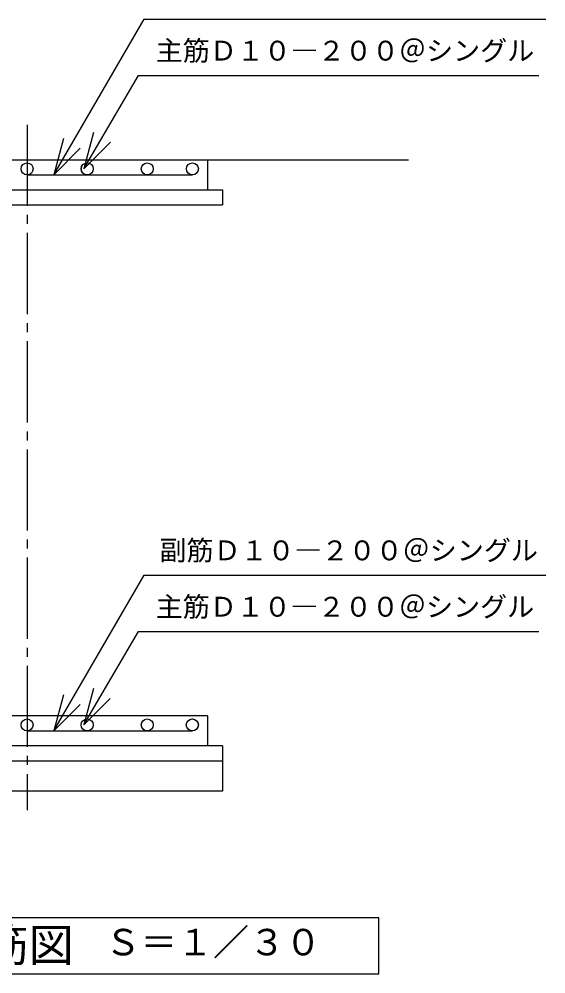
# Model space of a CAD drawing. Units: millimetres, scale not verified. Extents: x -9535 to 7784, y -6883 to 5195.
# Drawn here: x -692 to 1062, y -878 to 2299 of the extents above; entities that cross this region are included whole.
import ezdxf
from ezdxf.enums import TextEntityAlignment as Align

# ---------------------------------------------------------------- set-up
doc = ezdxf.new("R2010")
doc.units = ezdxf.units.MM
doc.header["$LTSCALE"] = 30
doc.linetypes.add('CHAIN2', pattern=[12, 9, -1, 1, -1])
for name, color, linetype, lineweight in [('0-1_KIKI', 3, 'Continuous', 25), ('0-2_SEISAKU', 2, 'Continuous', 25), ('0-3_A-PIPE', 3, 'Continuous', 25)]:
    doc.layers.add(name, color=color, linetype=linetype, lineweight=lineweight)
doc.styles.add('MS Gothic', font='')
doc.styles.get('MS Gothic').set_extended_font_data('MS Gothic')

msp = doc.modelspace()

# ---------------------------------------------------------------- linework, layer by layer
at = {"layer": '0-1_KIKI', "color": 4}
for p, q in [((-576.25, 1780.3), (-274.93, 2298.65)), ((-274.93, 2298.65), (1061.6, 2298.65)), ((-476.25, 1800.3), (-293.96, 2111.15)), ((-293.96, 2111.15), (1037.97, 2111.15)), ((-576.41, -69.7), (-275.09, 448.65)), ((-275.09, 448.65), (1061.44, 448.65)), ((-476.41, -49.7), (-294.13, 261.15)), ((-294.13, 261.15), (1037.8, 261.15))]:
    msp.add_line(p, q, dxfattribs=at)
for points in [[(-443.9, 1921.04), (-476.25, 1800.3), (-387.86, 1888.69)], [(-543.89, 1901.04), (-576.25, 1780.3), (-487.86, 1868.69)], [(-444.06, 71.04), (-476.41, -49.7), (-388.02, 38.68)], [(-544.06, 51.04), (-576.41, -69.7), (-488.02, 18.68)]]:
    msp.add_lwpolyline(points, dxfattribs=at)
at = {"layer": '0-1_KIKI'}
msp.add_lwpolyline([(505.89, -877.95), (505.89, -691.64), (-1822.27, -691.64), (-1822.27, -877.95)], close=True, dxfattribs=at)
at = {"layer": '0-2_SEISAKU', "linetype": 'CHAIN2'}
msp.add_line((-664.9, 1947.09), (-664.9, -332.66), dxfattribs=at)
at = {"layer": '0-2_SEISAKU'}
for p, q in [((-2312.54, 1830.3), (604.24, 1830.3)), ((-64.9, 1830.3), (-64.9, 1730.3)), ((-1314.89, 1730.3), (-14.89, 1730.3)), ((-14.89, 1730.3), (-14.89, 1680.3)), ((-1314.89, 1680.3), (-14.89, 1680.3)), ((-64.9, -19.7), (-1264.89, -19.7)), ((-64.9, -19.7), (-64.9, -119.7)), ((-14.9, -119.7), (-1314.89, -119.7)), ((-14.9, -119.7), (-1314.89, -119.7)), ((-14.9, -119.7), (-14.9, -219.7)), ((-14.9, -169.7), (-1314.89, -169.7)), ((-14.9, -169.7), (-1314.89, -169.7)), ((-14.9, -169.7), (-14.9, -269.7)), ((-14.9, -269.7), (-1314.89, -269.7))]:
    msp.add_line(p, q, dxfattribs=at)
at = {"layer": '0-3_A-PIPE'}
for p, q in [((-664.9, 1780.3), (-114.9, 1780.3)), ((-665.06, -69.7), (-115.06, -69.7)), ((-665.06, -69.7), (-115.06, -69.7))]:
    msp.add_line(p, q, dxfattribs=at)
for centre in [(-665.01, 1800.3), (-664.9, 1800.3), (-465.01, 1800.3), (-464.9, 1800.3), (-265.01, 1800.3), (-264.9, 1800.3), (-115.01, 1800.3), (-114.9, 1800.3), (-665.17, -49.7), (-665.06, -49.7), (-665.06, -49.7), (-465.17, -49.7), (-465.06, -49.7), (-465.06, -49.7), (-265.17, -49.7), (-265.06, -49.7), (-265.06, -49.7), (-115.17, -49.7), (-115.06, -49.7), (-115.06, -49.7)]:
    msp.add_circle(centre, 20, dxfattribs=at)

# ---------------------------------------------------------------- texts
at = {"layer": '0-1_KIKI', "color": 4, "style": 'MS Gothic'}
for s, height, p in [('主筋Ｄ１０―２００＠シングル\u3000', 65.98, (-237, 2140.84)), ('副筋Ｄ１０―２００＠シングル\u3000', 65.98, (-224.67, 478.33)), ('主筋Ｄ１０―２００＠シングル\u3000', 65.98, (-237.16, 290.84)), ('Ｂ－Ｂ断面配筋図', 110, (-1710.27, -870.11)), ('Ｓ＝１／３０', 87.98, (-406.36, -842.58))]:
    msp.add_text(s, height=height, dxfattribs=at).set_placement(p, align=Align.BOTTOM_LEFT)

doc.saveas('drawing.dxf')
